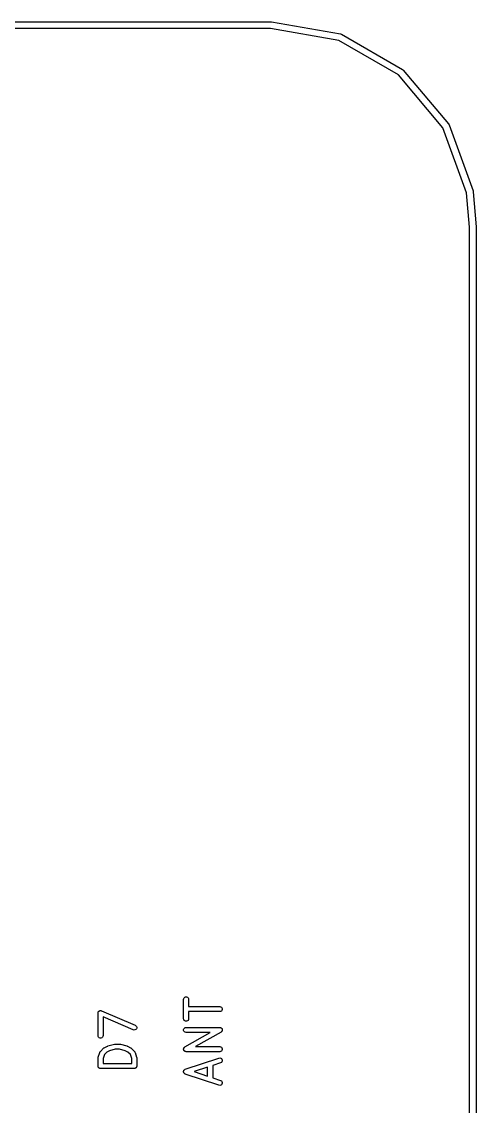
# Model space of a CAD drawing. Extents: x 10 to 287, y -200 to -10.
# Drawn here: x 200.6 to 214.1, y -82.12 to -49.9 of the extents above; entities that cross this region are included whole.
import ezdxf

# ---------------------------------------------------------------- set-up
doc = ezdxf.new("R2010")
doc.units = 0
doc.header["$MEASUREMENT"] = 0
doc.layers.add('BLACK', color=7, linetype='CONTINUOUS')

msp = doc.modelspace()

# ---------------------------------------------------------------- linework, layer by layer
at = {"layer": 'Black'}
for p, q in [((106, -49.9), (208, -49.9)), ((208, -49.9), (208.009, -49.9015)), ((208.009, -49.9015), (208.017, -49.9015)), ((208.017, -49.9015), (210.069, -50.2634)), ((207.991, -50.1), (106.004, -50.1)), ((210.017, -50.4573), (207.991, -50.1)), ((211.791, -51.4815), (210.017, -50.4573)), ((210.069, -50.2634), (210.102, -50.2752)), ((210.102, -50.2752), (211.907, -51.3171)), ((213.108, -53.0508), (211.791, -51.4815)), ((211.907, -51.3171), (211.933, -51.3395)), ((211.933, -51.3395), (213.273, -52.9357)), ((213.81, -54.9799), (213.108, -53.0508)), ((213.273, -52.9357), (213.29, -52.9658)), ((213.29, -52.9658), (214.003, -54.9239)), ((213.9, -56.0044), (213.81, -54.9799)), ((214.003, -54.9239), (214.005, -54.9368)), ((214.005, -54.9368), (214.008, -54.9494)), ((214.008, -54.9494), (214.1, -55.9913)), ((213.9, -105.991), (213.9, -56.0044)), ((214.1, -55.9913), (214.099, -55.9957)), ((214.099, -55.9957), (214.1, -56)), ((214.1, -56), (214.1, -106)), ((205.409, -78.9433), (205.414, -78.9177)), ((205.414, -78.9177), (205.427, -78.8951)), ((205.427, -78.8951), (205.447, -78.8784)), ((205.447, -78.8784), (205.471, -78.8694)), ((205.471, -78.8694), (205.497, -78.8694)), ((205.497, -78.8694), (205.522, -78.8784)), ((205.522, -78.8784), (205.542, -78.8951)), ((205.542, -78.8951), (205.555, -78.9177)), ((205.555, -78.9177), (205.559, -78.9433)), ((205.409, -79.5147), (205.409, -78.9433)), ((205.559, -78.9433), (205.559, -79.154)), ((205.559, -79.154), (206.484, -79.154)), ((206.484, -79.154), (206.51, -79.1585)), ((206.51, -79.1585), (206.533, -79.1716)), ((206.533, -79.1716), (206.549, -79.1915)), ((206.549, -79.1915), (206.558, -79.216)), ((206.558, -79.242), (206.549, -79.2665)), ((206.558, -79.216), (206.558, -79.242)), ((202.869, -79.3481), (202.871, -79.3396)), ((202.869, -80.0147), (202.869, -79.3481)), ((202.871, -79.3309), (202.873, -79.3268)), ((202.871, -79.3396), (202.871, -79.3309)), ((202.873, -79.3268), (202.874, -79.3224)), ((202.874, -79.3224), (202.878, -79.3149)), ((202.878, -79.3149), (202.882, -79.307)), ((202.882, -79.307), (202.885, -79.3037)), ((202.885, -79.3037), (202.887, -79.2999)), ((202.887, -79.2999), (202.894, -79.2943)), ((202.894, -79.2943), (202.899, -79.288)), ((202.899, -79.288), (202.903, -79.286)), ((202.903, -79.286), (202.907, -79.2831)), ((202.907, -79.2831), (202.915, -79.2802)), ((202.915, -79.2802), (202.923, -79.2763)), ((202.923, -79.2763), (202.927, -79.2757)), ((202.927, -79.2757), (202.931, -79.2742)), ((202.931, -79.2742), (202.94, -79.2742)), ((202.94, -79.2742), (202.949, -79.2732)), ((202.949, -79.2732), (202.953, -79.2742)), ((202.953, -79.2742), (202.957, -79.2742)), ((202.957, -79.2742), (202.966, -79.2772)), ((202.966, -79.2772), (202.974, -79.2791)), ((202.974, -79.2791), (203.974, -79.7077)), ((203.915, -79.8456), (203.019, -79.4618)), ((203.019, -79.4618), (203.019, -80.0147)), ((205.414, -79.5404), (205.409, -79.5147)), ((205.427, -79.5629), (205.414, -79.5404)), ((205.447, -79.5797), (205.427, -79.5629)), ((205.542, -79.5629), (205.522, -79.5797)), ((205.555, -79.5404), (205.542, -79.5629)), ((205.559, -79.5147), (205.555, -79.5404)), ((206.484, -79.304), (205.559, -79.304)), ((205.559, -79.304), (205.559, -79.5147)), ((206.51, -79.2995), (206.484, -79.304)), ((206.533, -79.2865), (206.51, -79.2995)), ((206.549, -79.2665), (206.533, -79.2865)), ((203.94, -79.8515), (203.915, -79.8456)), ((203.966, -79.8484), (203.94, -79.8515)), ((203.989, -79.8367), (203.966, -79.8484)), ((203.974, -79.7077), (203.996, -79.722)), ((204.007, -79.8177), (203.989, -79.8367)), ((203.996, -79.722), (204.011, -79.7428)), ((204.017, -79.7938), (204.007, -79.8177)), ((204.011, -79.7428), (204.019, -79.7678)), ((204.019, -79.7678), (204.017, -79.7938)), ((205.411, -79.835), (205.419, -79.8106)), ((205.411, -79.8611), (205.411, -79.835)), ((205.419, -79.8856), (205.411, -79.8611)), ((205.419, -79.8106), (205.436, -79.7906)), ((205.436, -79.9055), (205.419, -79.8856)), ((205.436, -79.7906), (205.459, -79.7776)), ((205.471, -79.5886), (205.447, -79.5797)), ((205.459, -79.7776), (205.484, -79.7731)), ((205.497, -79.5886), (205.471, -79.5886)), ((205.484, -79.7731), (206.484, -79.7731)), ((205.522, -79.5797), (205.497, -79.5886)), ((206.484, -79.7731), (206.491, -79.7742)), ((206.491, -79.7742), (206.498, -79.7743)), ((206.498, -79.7743), (206.504, -79.7765)), ((206.504, -79.7765), (206.51, -79.7776)), ((206.51, -79.7776), (206.516, -79.781)), ((206.516, -79.781), (206.522, -79.7833)), ((206.522, -79.7833), (206.527, -79.7874)), ((206.527, -79.7874), (206.533, -79.7906)), ((206.533, -79.7906), (206.537, -79.7958)), ((206.537, -79.7958), (206.542, -79.8001)), ((206.542, -79.8965), (206.537, -79.9006)), ((206.542, -79.8001), (206.545, -79.8057)), ((206.545, -79.8907), (206.542, -79.8965)), ((206.545, -79.8057), (206.549, -79.8106)), ((206.549, -79.8856), (206.545, -79.8907)), ((206.549, -79.8106), (206.552, -79.8169)), ((206.552, -79.8796), (206.549, -79.8856)), ((206.552, -79.8169), (206.555, -79.8227)), ((206.555, -79.874), (206.552, -79.8796)), ((206.555, -79.8227), (206.556, -79.829)), ((206.556, -79.8674), (206.555, -79.874)), ((206.556, -79.829), (206.558, -79.835)), ((206.558, -79.8611), (206.556, -79.8674)), ((206.558, -79.835), (206.558, -79.8418)), ((206.558, -79.8418), (206.559, -79.8484)), ((206.559, -79.8484), (206.558, -79.8547)), ((206.558, -79.8547), (206.558, -79.8611)), ((202.874, -80.0404), (202.869, -80.0147)), ((202.887, -80.0629), (202.874, -80.0404)), ((202.907, -80.0797), (202.887, -80.0629)), ((202.931, -80.0886), (202.907, -80.0797)), ((202.957, -80.0886), (202.931, -80.0886)), ((202.982, -80.0797), (202.957, -80.0886)), ((203.002, -80.0629), (202.982, -80.0797)), ((203.015, -80.0404), (203.002, -80.0629)), ((203.019, -80.0147), (203.015, -80.0404)), ((205.459, -79.9185), (205.436, -79.9055)), ((205.447, -80.3544), (206.202, -79.9231)), ((205.484, -79.9231), (205.459, -79.9185)), ((206.202, -79.9231), (205.484, -79.9231)), ((206.522, -79.9132), (205.767, -80.3445)), ((206.527, -79.9089), (206.522, -79.9132)), ((206.533, -79.9055), (206.527, -79.9089)), ((206.537, -79.9006), (206.533, -79.9055)), ((202.873, -80.6577), (202.921, -80.5148)), ((202.921, -80.5148), (202.923, -80.511)), ((202.923, -80.511), (202.924, -80.5068)), ((202.924, -80.5068), (202.929, -80.4996)), ((202.929, -80.4996), (202.933, -80.4919)), ((202.933, -80.4919), (202.936, -80.489)), ((202.936, -80.489), (202.939, -80.4855)), ((202.939, -80.4855), (203.034, -80.3903)), ((203.034, -80.3903), (203.044, -80.3834)), ((203.044, -80.3834), (203.054, -80.3762)), ((203.054, -80.3762), (203.149, -80.3286)), ((203.132, -80.5049), (203.058, -80.5791)), ((203.209, -80.4664), (203.132, -80.5049)), ((203.149, -80.3286), (203.157, -80.3263)), ((203.157, -80.3263), (203.164, -80.3229)), ((203.164, -80.3229), (203.355, -80.2753)), ((203.382, -80.4231), (203.209, -80.4664)), ((203.355, -80.2753), (203.364, -80.2747)), ((203.364, -80.2747), (203.373, -80.2731)), ((203.373, -80.2731), (203.516, -80.2731)), ((203.507, -80.4231), (203.382, -80.4231)), ((203.68, -80.4664), (203.507, -80.4231)), ((203.516, -80.2731), (203.525, -80.2747)), ((203.525, -80.2747), (203.534, -80.2753)), ((203.534, -80.2753), (203.724, -80.3229)), ((203.757, -80.5049), (203.68, -80.4664)), ((203.724, -80.3229), (203.732, -80.3263)), ((203.732, -80.3263), (203.74, -80.3286)), ((203.74, -80.3286), (203.835, -80.3762)), ((203.831, -80.5791), (203.757, -80.5049)), ((203.835, -80.3762), (203.845, -80.3834)), ((203.845, -80.3834), (203.855, -80.3903)), ((203.855, -80.3903), (203.95, -80.4855)), ((203.95, -80.4855), (203.952, -80.4891)), ((203.952, -80.4891), (203.956, -80.4919)), ((203.956, -80.4919), (203.96, -80.4996)), ((203.96, -80.4996), (203.965, -80.5068)), ((203.965, -80.5068), (203.966, -80.511)), ((203.966, -80.511), (203.968, -80.5148)), ((203.968, -80.5148), (204.016, -80.6577)), ((205.409, -80.4192), (205.411, -80.4129)), ((205.411, -80.4258), (205.409, -80.4192)), ((205.411, -80.4065), (205.413, -80.4001)), ((205.411, -80.4129), (205.411, -80.4065)), ((205.411, -80.4325), (205.411, -80.4258)), ((205.413, -80.4385), (205.411, -80.4325)), ((205.413, -80.4001), (205.414, -80.3935)), ((205.414, -80.4448), (205.413, -80.4385)), ((205.414, -80.3935), (205.417, -80.388)), ((205.417, -80.4507), (205.414, -80.4448)), ((205.417, -80.388), (205.419, -80.382)), ((205.419, -80.457), (205.417, -80.4507)), ((205.419, -80.382), (205.424, -80.3768)), ((205.424, -80.4619), (205.419, -80.457)), ((205.424, -80.3768), (205.427, -80.371)), ((205.427, -80.4674), (205.424, -80.4619)), ((205.427, -80.371), (205.432, -80.3669)), ((205.432, -80.4718), (205.427, -80.4674)), ((205.432, -80.3669), (205.436, -80.362)), ((205.436, -80.4769), (205.432, -80.4718)), ((205.436, -80.362), (205.442, -80.3587)), ((205.442, -80.4801), (205.436, -80.4769)), ((205.442, -80.3587), (205.447, -80.3544)), ((205.447, -80.4843), (205.442, -80.4801)), ((205.453, -80.4866), (205.447, -80.4843)), ((205.459, -80.49), (205.453, -80.4866)), ((205.465, -80.4911), (205.459, -80.49)), ((205.471, -80.4933), (205.465, -80.4911)), ((205.478, -80.4933), (205.471, -80.4933)), ((205.484, -80.4945), (205.478, -80.4933)), ((206.484, -80.4945), (205.484, -80.4945)), ((205.767, -80.3445), (206.484, -80.3445)), ((206.484, -80.3445), (206.51, -80.349)), ((206.51, -80.49), (206.484, -80.4945)), ((206.51, -80.349), (206.533, -80.362)), ((206.533, -80.4769), (206.51, -80.49)), ((206.533, -80.362), (206.549, -80.382)), ((206.549, -80.457), (206.533, -80.4769)), ((206.549, -80.382), (206.558, -80.4065)), ((206.558, -80.4325), (206.549, -80.457)), ((206.558, -80.4065), (206.558, -80.4325)), ((202.869, -80.6814), (202.871, -80.6696)), ((202.869, -80.9195), (202.869, -80.6814)), ((202.871, -80.6696), (202.873, -80.6577)), ((203.058, -80.5791), (203.019, -80.6936)), ((203.019, -80.6936), (203.019, -80.8445)), ((203.019, -80.8445), (203.869, -80.8445)), ((203.869, -80.6936), (203.831, -80.5791)), ((203.869, -80.8445), (203.869, -80.6936)), ((204.016, -80.6577), (204.017, -80.6696)), ((204.017, -80.6696), (204.019, -80.6814)), ((204.019, -80.6814), (204.019, -80.9195)), ((205.461, -81.015), (206.461, -80.6817)), ((206.508, -80.824), (206.274, -80.9021)), ((206.461, -80.6817), (206.486, -80.6779)), ((206.486, -80.6779), (206.512, -80.6831)), ((206.531, -80.8116), (206.508, -80.824)), ((206.512, -80.6831), (206.534, -80.6967)), ((206.548, -80.7921), (206.531, -80.8116)), ((206.534, -80.6967), (206.55, -80.7171)), ((206.558, -80.7679), (206.548, -80.7921)), ((206.55, -80.7171), (206.559, -80.7418)), ((206.559, -80.7418), (206.558, -80.7679)), ((202.871, -80.926), (202.869, -80.9195)), ((202.871, -80.9325), (202.871, -80.926)), ((202.873, -80.9387), (202.871, -80.9325)), ((202.874, -80.9451), (202.873, -80.9387)), ((202.877, -80.9508), (202.874, -80.9451)), ((202.879, -80.957), (202.877, -80.9508)), ((202.884, -80.962), (202.879, -80.957)), ((202.887, -80.9677), (202.884, -80.962)), ((202.892, -80.9719), (202.887, -80.9677)), ((202.896, -80.9769), (202.892, -80.9719)), ((202.902, -80.9802), (202.896, -80.9769)), ((202.907, -80.9844), (202.902, -80.9802)), ((202.913, -80.9867), (202.907, -80.9844)), ((202.919, -80.99), (202.913, -80.9867)), ((202.925, -80.9911), (202.919, -80.99)), ((202.931, -80.9934), (202.925, -80.9911)), ((202.938, -80.9934), (202.931, -80.9934)), ((202.944, -80.9945), (202.938, -80.9934)), ((203.944, -80.9945), (202.944, -80.9945)), ((203.951, -80.9934), (203.944, -80.9945)), ((203.957, -80.9934), (203.951, -80.9934)), ((203.964, -80.9911), (203.957, -80.9934)), ((203.97, -80.99), (203.964, -80.9911)), ((203.976, -80.9867), (203.97, -80.99)), ((203.982, -80.9844), (203.976, -80.9867)), ((203.987, -80.9802), (203.982, -80.9844)), ((203.993, -80.9769), (203.987, -80.9802)), ((203.997, -80.9719), (203.993, -80.9769)), ((204.002, -80.9677), (203.997, -80.9719)), ((204.005, -80.962), (204.002, -80.9677)), ((204.009, -80.957), (204.005, -80.962)), ((204.012, -80.9508), (204.009, -80.957)), ((204.015, -80.9451), (204.012, -80.9508)), ((204.016, -80.9387), (204.015, -80.9451)), ((204.018, -80.9325), (204.016, -80.9387)), ((204.019, -80.9195), (204.018, -80.926)), ((204.018, -80.926), (204.018, -80.9325)), ((205.41, -81.0752), (205.411, -81.0732)), ((205.41, -81.0862), (205.41, -81.0752)), ((205.41, -81.0972), (205.41, -81.0862)), ((205.411, -81.0991), (205.41, -81.0972)), ((205.411, -81.0711), (205.415, -81.0609)), ((205.411, -81.0732), (205.411, -81.0711)), ((205.411, -81.1012), (205.411, -81.0991)), ((205.415, -81.1114), (205.411, -81.1012)), ((205.415, -81.0609), (205.418, -81.0504)), ((205.418, -81.1219), (205.415, -81.1114)), ((205.418, -81.0504), (205.42, -81.0488)), ((205.42, -81.1235), (205.418, -81.1219)), ((205.42, -81.0469), (205.428, -81.0387)), ((205.42, -81.0488), (205.42, -81.0469)), ((205.42, -81.1254), (205.42, -81.1235)), ((205.428, -81.1336), (205.42, -81.1254)), ((205.428, -81.0387), (205.435, -81.03)), ((205.435, -81.1423), (205.428, -81.1336)), ((205.435, -81.03), (205.436, -81.029)), ((205.436, -81.1434), (205.435, -81.1423)), ((205.436, -81.029), (205.438, -81.0274)), ((205.438, -81.1449), (205.436, -81.1434)), ((205.438, -81.0274), (205.447, -81.0222)), ((205.447, -81.1501), (205.438, -81.1449)), ((205.447, -81.0222), (205.457, -81.0164)), ((205.457, -81.1559), (205.447, -81.1501)), ((205.457, -81.0164), (205.459, -81.016)), ((205.459, -81.1563), (205.457, -81.1559)), ((205.459, -81.016), (205.461, -81.015)), ((205.461, -81.1573), (205.459, -81.1563)), ((206.461, -81.4906), (205.461, -81.1573)), ((206.124, -80.9521), (205.722, -81.0862)), ((205.722, -81.0862), (206.124, -81.2202)), ((206.124, -81.2202), (206.124, -80.9521)), ((206.274, -80.9021), (206.274, -81.2702)), ((206.274, -81.2702), (206.508, -81.3483)), ((206.486, -81.4945), (206.461, -81.4906)), ((206.512, -81.4892), (206.486, -81.4945)), ((206.508, -81.3483), (206.531, -81.3607)), ((206.534, -81.4756), (206.512, -81.4892)), ((206.531, -81.3607), (206.548, -81.3802)), ((206.55, -81.4552), (206.534, -81.4756)), ((206.548, -81.3802), (206.558, -81.4045)), ((206.559, -81.4305), (206.55, -81.4552)), ((206.558, -81.4045), (206.559, -81.4305))]:
    msp.add_line(p, q, dxfattribs=at)

doc.saveas('drawing.dxf')
